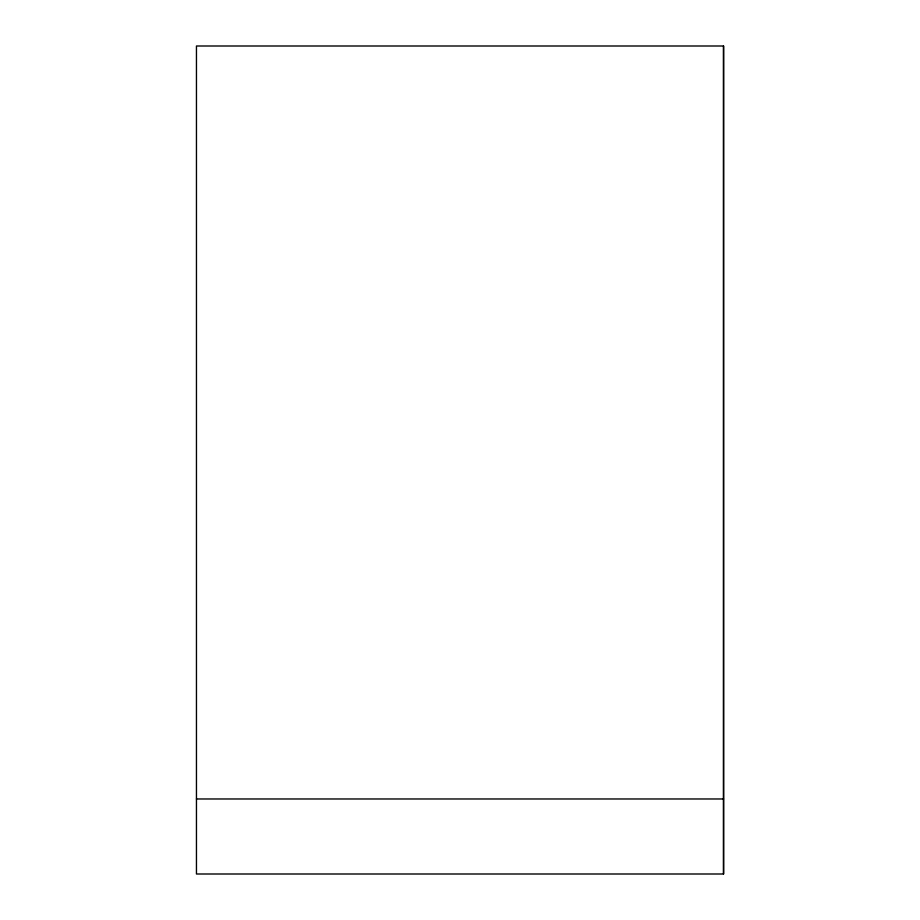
<?xml version="1.0" encoding="UTF-8"?>
<svg xmlns="http://www.w3.org/2000/svg" width="920" height="920" viewBox="0 0 920 920"><rect width="100%" height="100%" fill="white"/><g stroke="black" fill="none" stroke-linecap="round" stroke-linejoin="round"><path stroke-width="1.38" d="M723.545 874L723.545 46L196.454 46L196.454 874L723.545 874L723.545 46M196.454 798.974L723.545 798.974"/></g></svg>
